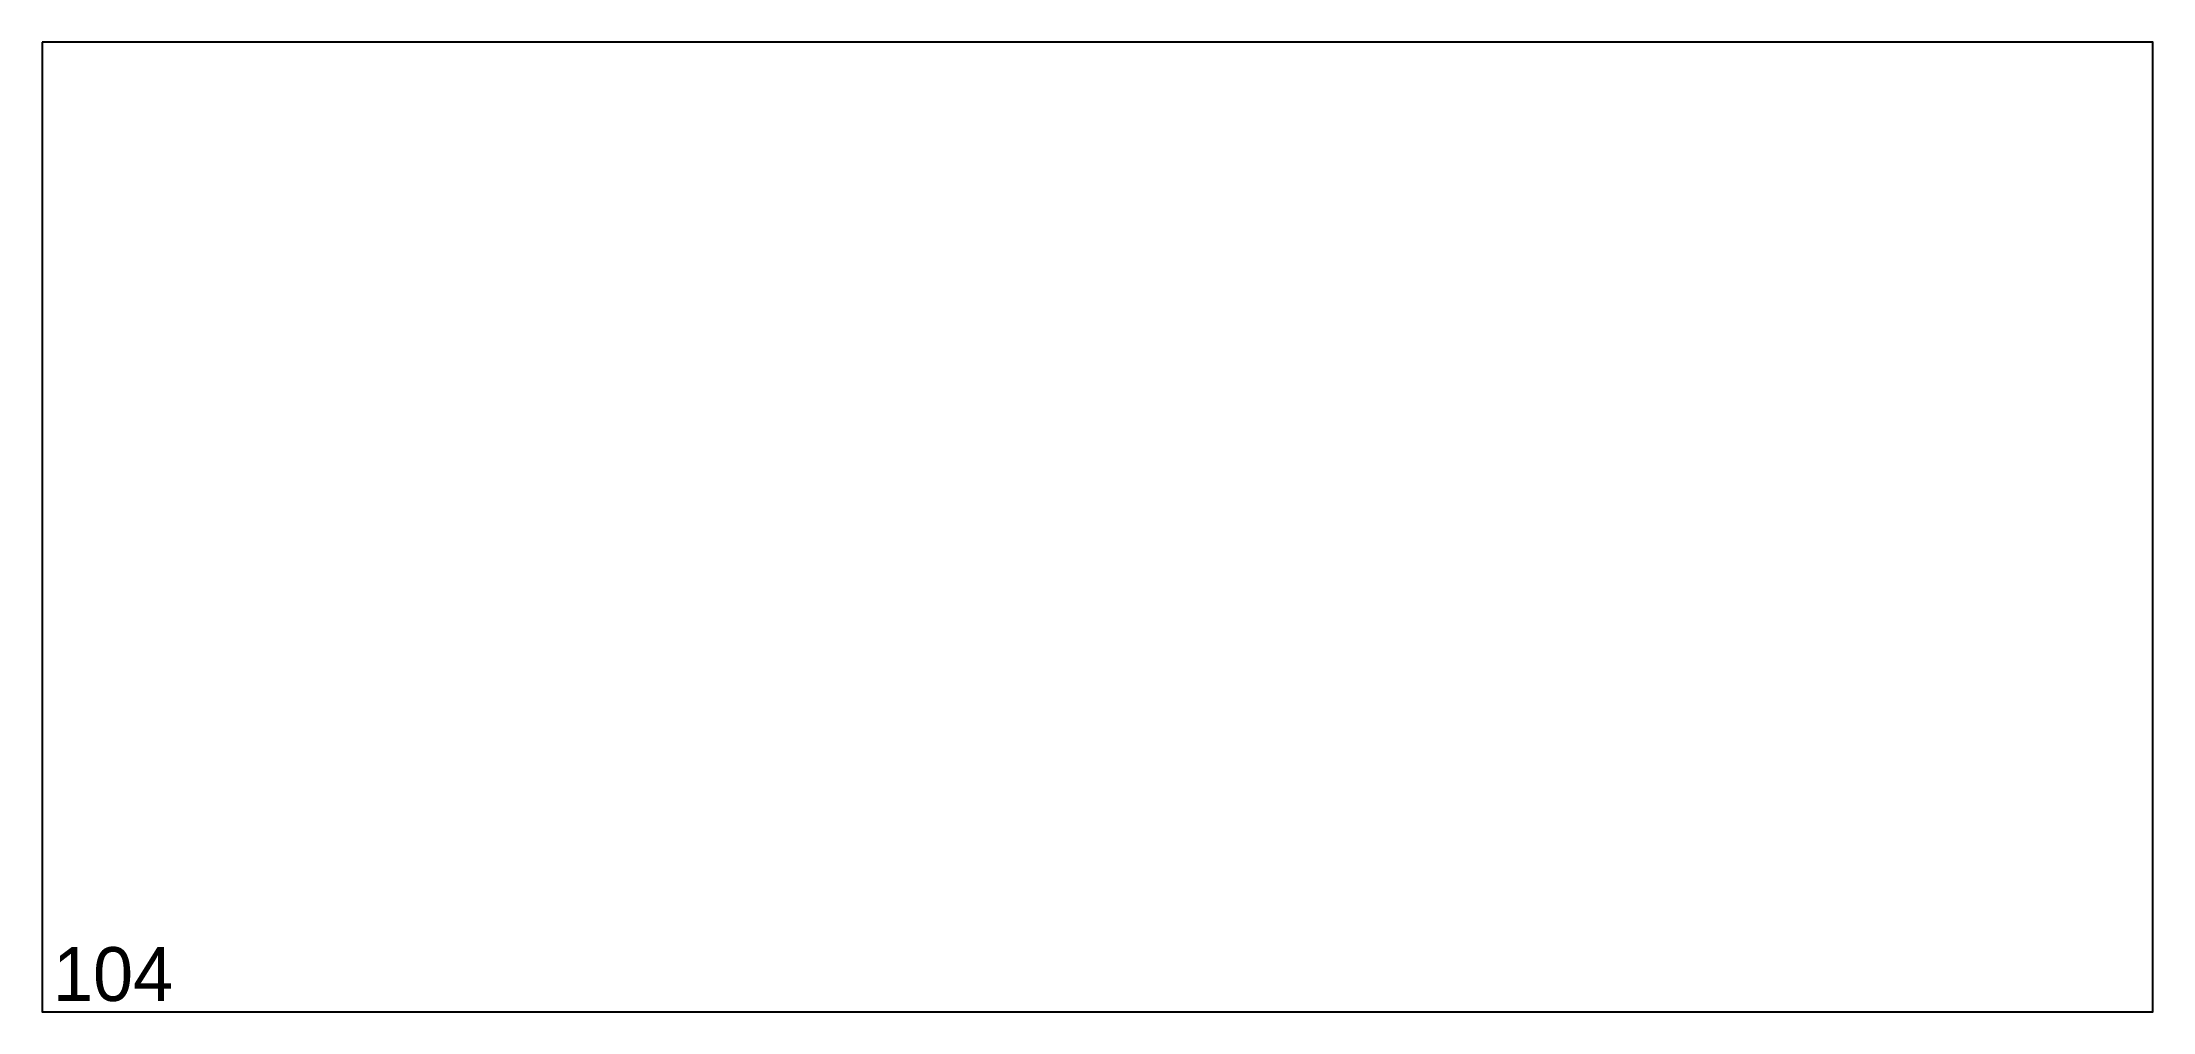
# Model space of a CAD drawing. Header units: millimetres. Extents: x 0 to 392, y 0 to 180.
import ezdxf

# ---------------------------------------------------------------- set-up
doc = ezdxf.new("R2010")
doc.units = ezdxf.units.MM
doc.header["$MEASUREMENT"] = 0
doc.layers.add('ВнешнийКонтур', color=7, linetype='Continuous')
doc.layers.add('Нумерация', color=7, linetype='Continuous')

msp = doc.modelspace()

# ---------------------------------------------------------------- linework, layer by layer
at = {"layer": 'ВнешнийКонтур', "color": 0, "linetype": 'Continuous'}
msp.add_lwpolyline([(0, 180), (0, 0), (391.98, 0), (391.98, 180)], close=True, dxfattribs=at)

# ---------------------------------------------------------------- texts
at = {"layer": 'Нумерация', "color": 0, "linetype": 'Continuous'}
msp.add_text('104', height=10, dxfattribs=at).set_placement((2, 2))

doc.saveas('drawing.dxf')
